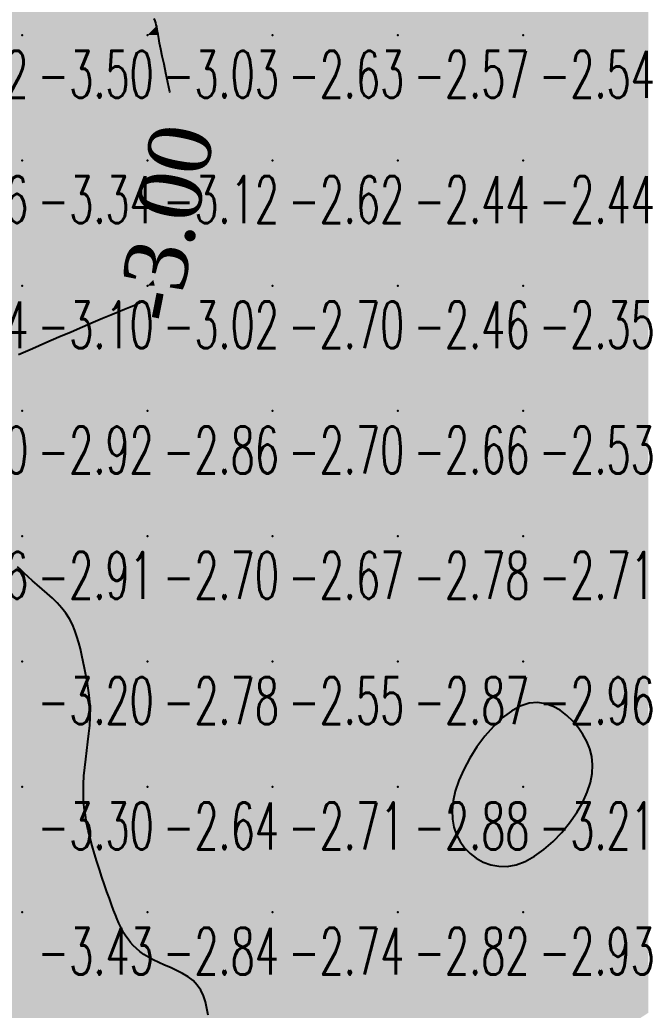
# Model space of a CAD drawing. Header units: millimetres. Extents: x 88261 to 90953, y 390274 to 392322.
# Drawn here: x 90210.1 to 90260.1, y 391389.4 to 391468.5 of the extents above; entities that cross this region are included whole.
import ezdxf
from ezdxf.enums import TextEntityAlignment as Align

# ---------------------------------------------------------------- set-up
doc = ezdxf.new("R2010")
doc.units = ezdxf.units.MM
doc.header["$LTSCALE"] = 25
for name, color, linetype in [('CN_03_00', 7, 'Continuous'), ('Cotation Courbes de niveau', 7, 'Continuous'), ('COTEAlt', 7, 'Continuous'), ('TN_COLORIAGE', 7, 'Continuous')]:
    doc.layers.add(name, color=color, linetype=linetype)
doc.styles.add('Simplex 1.0', font='Simplex.shx', dxfattribs={"width": 0.99, "height": 2.5})
doc.styles.get("Standard").update_dxf_attribs({"font": 'times.ttf'})

# ---------------------------------------------------------------- blocks, each defined once
blk = doc.blocks.new('COTE')
at = {"color": 0}
blk.add_point((0, 0), dxfattribs=at)
at = {"layer": 'COTEAlt'}
blk.add_attdef('ALT', text='', height=3.75, dxfattribs=at).set_placement((1.25, -1.25), align=Align.TOP_LEFT)

msp = doc.modelspace()

# ---------------------------------------------------------------- linework, layer by layer
at = {"layer": 'CN_03_00', "elevation": -3, "flags": 128}
for points in [[(90222.062, 391462.669), (90222.055, 391462.704), (90221.895, 391463.461), (90221.735, 391464.204), (90221.581, 391464.912), (90221.442, 391465.56), (90221.323, 391466.127), (90221.229, 391466.596), (90221.158, 391466.976), (90221.105, 391467.281), (90221.064, 391467.527), (90221.03, 391467.728), (90220.998, 391467.899), (90220.963, 391468.055), (90220.92, 391468.212), (90220.865, 391468.382), (90220.797, 391468.574)], [(90209.962, 391441.734), (90211.073, 391442.226), (90212.148, 391442.698), (90213.179, 391443.147), (90214.155, 391443.568), (90215.07, 391443.959), (90215.912, 391444.317), (90216.674, 391444.637), (90217.347, 391444.917), (90217.924, 391445.154), (90218.413, 391445.354), (90218.824, 391445.522), (90219.165, 391445.667), (90219.447, 391445.793), (90219.68, 391445.909), (90219.874, 391446.02)], [(90225.095, 391389.004), (90225.007, 391389.549), (90224.887, 391390.07), (90224.726, 391390.56), (90224.513, 391391.01), (90224.238, 391391.413), (90223.896, 391391.766), (90223.498, 391392.072), (90223.057, 391392.341), (90222.588, 391392.581), (90222.106, 391392.799), (90221.624, 391393.005), (90221.159, 391393.206), (90220.723, 391393.411), (90220.329, 391393.625), (90219.975, 391393.85), (90219.66, 391394.083), (90219.379, 391394.322), (90219.129, 391394.567), (90218.908, 391394.814), (90218.71, 391395.062), (90218.534, 391395.31), (90218.375, 391395.557), (90218.23, 391395.81), (90218.094, 391396.074), (90217.962, 391396.357), (90217.83, 391396.667), (90217.694, 391397.011), (90217.549, 391397.395), (90217.391, 391397.827), (90217.216, 391398.312), (90217.028, 391398.843), (90216.83, 391399.412), (90216.627, 391400.01), (90216.423, 391400.629), (90216.222, 391401.261), (90216.029, 391401.896), (90215.847, 391402.526), (90215.681, 391403.145), (90215.533, 391403.755), (90215.404, 391404.359), (90215.299, 391404.962), (90215.218, 391405.569), (90215.164, 391406.182), (90215.14, 391406.806), (90215.147, 391407.446), (90215.186, 391408.103), (90215.251, 391408.775), (90215.332, 391409.454), (90215.421, 391410.136), (90215.51, 391410.815), (90215.589, 391411.486), (90215.651, 391412.142), (90215.687, 391412.779), (90215.69, 391413.392), (90215.663, 391413.982), (90215.61, 391414.553), (90215.536, 391415.107), (90215.447, 391415.648), (90215.345, 391416.177), (90215.237, 391416.699), (90215.126, 391417.215), (90215.016, 391417.728), (90214.901, 391418.237), (90214.776, 391418.74), (90214.633, 391419.234), (90214.466, 391419.718), (90214.268, 391420.189), (90214.033, 391420.646), (90213.754, 391421.086), (90213.428, 391421.508), (90213.062, 391421.913), (90212.671, 391422.299), (90212.264, 391422.669), (90211.855, 391423.023), (90211.456, 391423.36), (90211.078, 391423.683), (90210.733, 391423.991), (90210.428, 391424.284), (90210.147, 391424.556), (90209.871, 391424.802)]]:
    msp.add_lwpolyline(points, dxfattribs=at)
msp.add_lwpolyline([(90255.619, 391407.569), (90255.755, 391408.296), (90255.785, 391408.986), (90255.717, 391409.642), (90255.56, 391410.265), (90255.323, 391410.858), (90255.013, 391411.423), (90254.64, 391411.962), (90254.211, 391412.472), (90253.731, 391412.939), (90253.205, 391413.341), (90252.636, 391413.659), (90252.029, 391413.872), (90251.388, 391413.961), (90250.717, 391413.904), (90250.02, 391413.682), (90249.304, 391413.283), (90248.583, 391412.728), (90247.875, 391412.045), (90247.196, 391411.265), (90246.563, 391410.415), (90245.994, 391409.524), (90245.504, 391408.623), (90245.111, 391407.74), (90244.828, 391406.898), (90244.654, 391406.104), (90244.583, 391405.358), (90244.609, 391404.66), (90244.727, 391404.011), (90244.931, 391403.411), (90245.216, 391402.861), (90245.577, 391402.361), (90246.008, 391401.914), (90246.503, 391401.531), (90247.053, 391401.223), (90247.654, 391401.005), (90248.297, 391400.888), (90248.977, 391400.886), (90249.686, 391401.01), (90250.418, 391401.275), (90251.164, 391401.686), (90251.908, 391402.225), (90252.633, 391402.869), (90253.323, 391403.592), (90253.958, 391404.372), (90254.522, 391405.183), (90254.998, 391406.002), (90255.368, 391406.804), (90255.619, 391407.569)], close=True, dxfattribs=at)
at = {"layer": 'TN_COLORIAGE', "color": 121}
for points in [[(90200.249, 391467.239, -3.26), (90210.249, 391467.239, -3.26), (90210.249, 391477.239, -3.26)], [(90200.249, 391477.239, -3.26), (90200.249, 391467.239, -3.26), (90210.249, 391477.239, -3.26)], [(90210.249, 391467.239, -3), (90218.737, 391475.728, -3), (90210.249, 391477.239, -3), (90217.683, 391477.239, -3)], [(90210.249, 391467.239, -3), (90218.737, 391475.728, -3), (90220.249, 391467.239, -3), (90220.249, 391469.826, -3)], [(90221.061, 391468.052, -3.031), (90220.249, 391469.826, -3.031), (90220.249, 391467.239, -3.031)], [(90221.028, 391467.239, -3.031), (90221.061, 391468.052, -3.031), (90220.249, 391467.239, -3.031)], [(90200.249, 391457.239, -3.505), (90210.249, 391457.239, -3.505), (90210.249, 391467.239, -3.505)], [(90200.249, 391467.239, -3.505), (90200.249, 391457.239, -3.505), (90210.249, 391467.239, -3.505)], [(90210.249, 391457.239, -3.031), (90220.249, 391457.239, -3.031), (90220.249, 391467.239, -3.031)], [(90210.249, 391467.239, -3.031), (90210.249, 391457.239, -3.031), (90220.249, 391467.239, -3.031)], [(90220.249, 391457.239, -3), (90222.763, 391459.753, -3), (90220.249, 391467.239, -3), (90221.028, 391467.239, -3)], [(90222.704, 391457.239, -3.125), (90222.763, 391459.753, -3.125), (90220.249, 391457.239, -3.125)], [(90200.249, 391447.239, -3.343), (90210.249, 391447.239, -3.343), (90210.249, 391457.239, -3.343)], [(90200.249, 391457.239, -3.343), (90200.249, 391447.239, -3.343), (90210.249, 391457.239, -3.343)], [(90210.249, 391447.239, -3.125), (90220.249, 391447.239, -3.125), (90220.249, 391457.239, -3.125)], [(90210.249, 391457.239, -3.125), (90210.249, 391447.239, -3.125), (90220.249, 391457.239, -3.125)], [(90220.249, 391457.239, -3), (90222.704, 391457.239, -3), (90220.249, 391447.239, -3), (90220.724, 391447.715, -3)], [(90200.249, 391447.239, -3), (90200.249, 391437.294, -3), (90210.249, 391447.239, -3), (90200.382, 391437.373, -3)], [(90210.249, 391441.912, -3.096), (90200.382, 391437.373, -3.096), (90210.249, 391447.239, -3.096)], [(90210.249, 391447.239, -3), (90210.249, 391441.912, -3), (90220.249, 391447.239, -3), (90218.396, 391445.387, -3)], [(90220.249, 391446.042, -3.019), (90218.396, 391445.387, -3.019), (90220.249, 391447.239, -3.019)], [(90220.724, 391447.715, -3.019), (90220.84, 391447.239, -3.019), (90220.249, 391447.239, -3.019)], [(90220.84, 391447.239, -3.019), (90220.249, 391446.042, -3.019), (90220.249, 391447.239, -3.019)], [(90200.249, 391417.239, -3), (90209.107, 391426.098, -3), (90210.249, 391417.239, -3), (90210.249, 391424.141, -3)], [(90214.294, 391421.284, -3.204), (90210.249, 391424.141, -3.204), (90210.249, 391417.239, -3.204)], [(90214.294, 391421.284, -3.204), (90215.101, 391417.239, -3.204), (90210.249, 391417.239, -3.204)], [(90200.249, 391407.239, -3.204), (90210.249, 391407.239, -3.204), (90210.249, 391417.239, -3.204)], [(90200.249, 391417.239, -3.204), (90200.249, 391407.239, -3.204), (90210.249, 391417.239, -3.204)], [(90210.249, 391407.239, -3), (90216.058, 391413.049, -3), (90210.249, 391417.239, -3), (90215.101, 391417.239, -3)], [(90243.897, 391407.239, -3.214), (90250.249, 391415.659, -3.214), (90250.249, 391407.239, -3.214)], [(90255.227, 391412.218, -3.214), (90250.249, 391415.659, -3.214), (90250.249, 391407.239, -3.214)], [(90214.786, 391407.239, -3.3), (90216.058, 391413.049, -3.3), (90210.249, 391407.239, -3.3)], [(90255.227, 391412.218, -3.214), (90256.683, 391407.239, -3.214), (90250.249, 391407.239, -3.214)], [(90200.249, 391397.239, -3.3), (90210.249, 391397.239, -3.3), (90210.249, 391407.239, -3.3)], [(90200.249, 391407.239, -3.3), (90200.249, 391397.239, -3.3), (90210.249, 391407.239, -3.3)], [(90210.249, 391397.239, -3), (90215.679, 391402.67, -3), (90210.249, 391407.239, -3), (90214.786, 391407.239, -3)], [(90244.83, 391401.82, -3.214), (90243.897, 391407.239, -3.214), (90250.249, 391407.239, -3.214)], [(90244.83, 391401.82, -3.214), (90250.249, 391399.647, -3.214), (90250.249, 391407.239, -3.214)], [(90256.683, 391407.239, -3.214), (90250.249, 391399.647, -3.214), (90250.249, 391407.239, -3.214)], [(90215.679, 391402.67, -3.429), (90217.58, 391397.239, -3.429), (90210.249, 391397.239, -3.429)], [(90200.249, 391387.239, -3.429), (90210.249, 391387.239, -3.429), (90210.249, 391397.239, -3.429)], [(90200.249, 391397.239, -3.429), (90200.249, 391387.239, -3.429), (90210.249, 391397.239, -3.429)], [(90210.249, 391387.239, -3), (90218.344, 391395.334, -3), (90210.249, 391397.239, -3), (90217.58, 391397.239, -3)], [(90210.249, 391387.239, -3), (90218.344, 391395.334, -3), (90220.249, 391387.239, -3), (90220.249, 391393.285, -3)], [(90224.998, 391391.989, -3.239), (90220.249, 391393.285, -3.239), (90220.249, 391387.239, -3.239)], [(90224.998, 391391.989, -3.239), (90225.186, 391387.239, -3.239), (90220.249, 391387.239, -3.239)]]:
    msp.add_solid(points, dxfattribs=at)
at = {"layer": 'TN_COLORIAGE', "color": 111}
for points in [[(90220.249, 391469.826, -2.645), (90221.061, 391468.052, -2.645), (90220.249, 391477.239, -2.645), (90230.249, 391477.239, -2.645)], [(90221.061, 391468.052, -2.629), (90221.028, 391467.239, -2.629), (90230.249, 391477.239, -2.629), (90230.249, 391467.239, -2.629)], [(90230.249, 391467.239, -2.679), (90240.249, 391467.239, -2.679), (90240.249, 391477.239, -2.679)], [(90230.249, 391477.239, -2.679), (90230.249, 391467.239, -2.679), (90240.249, 391477.239, -2.679)], [(90240.249, 391467.239, -2.409), (90250.249, 391467.239, -2.409), (90250.249, 391477.239, -2.409)], [(90240.249, 391477.239, -2.409), (90240.249, 391467.239, -2.409), (90250.249, 391477.239, -2.409)], [(90250.249, 391467.239, -2.036), (90260.249, 391467.239, -2.036), (90260.249, 391477.239, -2.036)], [(90250.249, 391477.239, -2.036), (90250.249, 391467.239, -2.036), (90260.249, 391477.239, -2.036)], [(90221.028, 391467.239, -2.629), (90222.763, 391459.753, -2.629), (90230.249, 391467.239, -2.629)], [(90222.763, 391459.753, -2.617), (90222.704, 391457.239, -2.617), (90230.249, 391467.239, -2.617), (90230.249, 391457.239, -2.617)], [(90230.249, 391457.239, -2.568), (90240.249, 391457.239, -2.568), (90240.249, 391467.239, -2.568)], [(90230.249, 391467.239, -2.568), (90230.249, 391457.239, -2.568), (90240.249, 391467.239, -2.568)], [(90240.249, 391457.239, -2.536), (90250.249, 391457.239, -2.536), (90250.249, 391467.239, -2.536)], [(90240.249, 391467.239, -2.536), (90240.249, 391457.239, -2.536), (90250.249, 391467.239, -2.536)], [(90250.249, 391457.239, -2.199), (90260.249, 391457.239, -2.199), (90260.249, 391467.239, -2.199)], [(90250.249, 391467.239, -2.199), (90250.249, 391457.239, -2.199), (90260.249, 391467.239, -2.199)], [(90220.84, 391447.239, -2.617), (90220.724, 391447.715, -2.617), (90230.249, 391447.239, -2.617), (90230.249, 391457.239, -2.617)], [(90220.724, 391447.715, -2.617), (90222.704, 391457.239, -2.617), (90230.249, 391457.239, -2.617)], [(90230.249, 391447.239, -2.439), (90240.249, 391447.239, -2.439), (90240.249, 391457.239, -2.439)], [(90230.249, 391457.239, -2.439), (90230.249, 391447.239, -2.439), (90240.249, 391457.239, -2.439)], [(90240.249, 391447.239, -2.444), (90250.249, 391447.239, -2.444), (90250.249, 391457.239, -2.444)], [(90240.249, 391457.239, -2.444), (90240.249, 391447.239, -2.444), (90250.249, 391457.239, -2.444)], [(90250.249, 391447.239, -2.333), (90260.249, 391447.239, -2.333), (90260.249, 391457.239, -2.333)], [(90250.249, 391457.239, -2.333), (90250.249, 391447.239, -2.333), (90260.249, 391457.239, -2.333)], [(90220.249, 391437.239, -2.695), (90230.249, 391437.239, -2.695), (90230.249, 391447.239, -2.695)], [(90220.249, 391446.042, -2.695), (90220.84, 391447.239, -2.695), (90220.249, 391437.239, -2.695), (90230.249, 391447.239, -2.695)], [(90230.249, 391437.239, -2.463), (90240.249, 391437.239, -2.463), (90240.249, 391447.239, -2.463)], [(90230.249, 391447.239, -2.463), (90230.249, 391437.239, -2.463), (90240.249, 391447.239, -2.463)], [(90240.249, 391437.239, -2.354), (90250.249, 391437.239, -2.354), (90250.249, 391447.239, -2.354)], [(90240.249, 391447.239, -2.354), (90240.249, 391437.239, -2.354), (90250.249, 391447.239, -2.354)], [(90250.249, 391437.239, -2.519), (90260.249, 391437.239, -2.519), (90260.249, 391447.239, -2.519)], [(90250.249, 391447.239, -2.519), (90250.249, 391437.239, -2.519), (90260.249, 391447.239, -2.519)], [(90218.396, 391445.387, -2.859), (90220.249, 391446.042, -2.859), (90210.249, 391437.239, -2.859), (90220.249, 391437.239, -2.859)], [(90218.396, 391445.387, -2.916), (90210.249, 391441.912, -2.916), (90210.249, 391437.239, -2.916)], [(90200.382, 391437.373, -2.916), (90210.249, 391441.912, -2.916), (90200.249, 391437.239, -2.916), (90210.249, 391437.239, -2.916)], [(90200.249, 391427.239, -2.916), (90210.249, 391427.239, -2.916), (90210.249, 391437.239, -2.916)], [(90200.249, 391437.239, -2.916), (90200.249, 391427.239, -2.916), (90210.249, 391437.239, -2.916)], [(90210.249, 391427.239, -2.859), (90220.249, 391427.239, -2.859), (90220.249, 391437.239, -2.859)], [(90210.249, 391437.239, -2.859), (90210.249, 391427.239, -2.859), (90220.249, 391437.239, -2.859)], [(90220.249, 391427.239, -2.699), (90230.249, 391427.239, -2.699), (90230.249, 391437.239, -2.699)], [(90220.249, 391437.239, -2.699), (90220.249, 391427.239, -2.699), (90230.249, 391437.239, -2.699)], [(90230.249, 391427.239, -2.655), (90240.249, 391427.239, -2.655), (90240.249, 391437.239, -2.655)], [(90230.249, 391437.239, -2.655), (90230.249, 391427.239, -2.655), (90240.249, 391437.239, -2.655)], [(90240.249, 391427.239, -2.528), (90250.249, 391427.239, -2.528), (90250.249, 391437.239, -2.528)], [(90240.249, 391437.239, -2.528), (90240.249, 391427.239, -2.528), (90250.249, 391437.239, -2.528)], [(90250.249, 391427.239, -2.631), (90260.249, 391427.239, -2.631), (90260.249, 391437.239, -2.631)], [(90250.249, 391437.239, -2.631), (90250.249, 391427.239, -2.631), (90260.249, 391437.239, -2.631)], [(90209.107, 391426.098, -2.66), (90200.249, 391424.004, -2.66), (90210.249, 391427.239, -2.66), (90200.249, 391427.239, -2.66)], [(90210.249, 391424.141, -2.908), (90209.107, 391426.098, -2.908), (90210.249, 391427.239, -2.908)], [(90210.249, 391424.141, -2.7), (90214.294, 391421.284, -2.7), (90210.249, 391427.239, -2.7), (90220.249, 391427.239, -2.7)], [(90215.101, 391417.239, -2.7), (90214.294, 391421.284, -2.7), (90220.249, 391417.239, -2.7), (90220.249, 391427.239, -2.7)], [(90220.249, 391417.239, -2.668), (90230.249, 391417.239, -2.668), (90230.249, 391427.239, -2.668)], [(90220.249, 391427.239, -2.668), (90220.249, 391417.239, -2.668), (90230.249, 391427.239, -2.668)], [(90230.249, 391417.239, -2.782), (90240.249, 391417.239, -2.782), (90240.249, 391427.239, -2.782)], [(90230.249, 391427.239, -2.782), (90230.249, 391417.239, -2.782), (90240.249, 391427.239, -2.782)], [(90240.249, 391417.239, -2.706), (90250.249, 391417.239, -2.706), (90250.249, 391427.239, -2.706)], [(90240.249, 391427.239, -2.706), (90240.249, 391417.239, -2.706), (90250.249, 391427.239, -2.706)], [(90250.249, 391417.239, -2.679), (90260.249, 391417.239, -2.679), (90260.249, 391427.239, -2.679)], [(90250.249, 391427.239, -2.679), (90250.249, 391417.239, -2.679), (90260.249, 391427.239, -2.679)], [(90216.058, 391413.049, -2.639), (90214.786, 391407.239, -2.639), (90220.249, 391417.239, -2.639), (90220.249, 391407.239, -2.639)], [(90215.101, 391417.239, -2.784), (90216.058, 391413.049, -2.784), (90220.249, 391417.239, -2.784)], [(90220.249, 391407.239, -2.552), (90230.249, 391407.239, -2.552), (90230.249, 391417.239, -2.552)], [(90220.249, 391417.239, -2.552), (90220.249, 391407.239, -2.552), (90230.249, 391417.239, -2.552)], [(90230.249, 391407.239, -2.867), (90240.249, 391407.239, -2.867), (90240.249, 391417.239, -2.867)], [(90230.249, 391417.239, -2.867), (90230.249, 391407.239, -2.867), (90240.249, 391417.239, -2.867)], [(90250.249, 391415.659, -2.877), (90243.897, 391407.239, -2.877), (90250.249, 391417.239, -2.877), (90240.249, 391407.239, -2.877)], [(90240.249, 391417.239, -2.96), (90240.249, 391407.239, -2.96), (90250.249, 391417.239, -2.96)], [(90250.249, 391415.659, -2.784), (90255.227, 391412.218, -2.784), (90250.249, 391417.239, -2.784), (90260.249, 391417.239, -2.784)], [(90256.683, 391407.239, -2.784), (90255.227, 391412.218, -2.784), (90260.249, 391407.239, -2.784), (90260.249, 391417.239, -2.784)], [(90214.786, 391407.239, -2.639), (90215.679, 391402.67, -2.639), (90220.249, 391407.239, -2.639)], [(90217.58, 391397.239, -2.639), (90215.679, 391402.67, -2.639), (90220.249, 391397.239, -2.639), (90220.249, 391407.239, -2.639)], [(90220.249, 391397.239, -2.715), (90230.249, 391397.239, -2.715), (90230.249, 391407.239, -2.715)], [(90220.249, 391407.239, -2.715), (90220.249, 391397.239, -2.715), (90230.249, 391407.239, -2.715)], [(90230.249, 391397.239, -2.877), (90240.249, 391397.239, -2.877), (90240.249, 391407.239, -2.877)], [(90230.249, 391407.239, -2.877), (90230.249, 391397.239, -2.877), (90240.249, 391407.239, -2.877)], [(90243.897, 391407.239, -2.819), (90244.83, 391401.82, -2.819), (90240.249, 391407.239, -2.819), (90240.249, 391397.239, -2.819)], [(90250.249, 391397.239, -2.881), (90260.249, 391397.239, -2.881), (90260.249, 391407.239, -2.881)], [(90250.249, 391399.647, -2.881), (90256.683, 391407.239, -2.881), (90250.249, 391397.239, -2.881), (90260.249, 391407.239, -2.881)], [(90250.249, 391399.647, -2.819), (90244.83, 391401.82, -2.819), (90250.249, 391397.239, -2.819), (90240.249, 391397.239, -2.819)], [(90217.58, 391397.239, -2.844), (90218.344, 391395.334, -2.844), (90220.249, 391397.239, -2.844)], [(90220.249, 391393.285, -2.844), (90218.344, 391395.334, -2.844), (90220.249, 391397.239, -2.844)], [(90220.249, 391393.285, -2.736), (90224.998, 391391.989, -2.736), (90220.249, 391397.239, -2.736), (90230.249, 391397.239, -2.736)], [(90225.186, 391387.239, -2.736), (90224.998, 391391.989, -2.736), (90230.249, 391387.239, -2.736), (90230.249, 391397.239, -2.736)], [(90230.249, 391387.239, -2.819), (90240.249, 391387.239, -2.819), (90240.249, 391397.239, -2.819)], [(90230.249, 391397.239, -2.819), (90230.249, 391387.239, -2.819), (90240.249, 391397.239, -2.819)], [(90240.249, 391387.239, -2.932), (90250.249, 391387.239, -2.932), (90250.249, 391397.239, -2.932)], [(90240.249, 391397.239, -2.932), (90240.249, 391387.239, -2.932), (90250.249, 391397.239, -2.932)], [(90257.223, 391387.239, -2.678), (90260.249, 391389.199, -2.678), (90250.249, 391387.239, -2.678), (90260.249, 391397.239, -2.678)], [(90250.249, 391397.239, -2.678), (90250.249, 391387.239, -2.678), (90260.249, 391397.239, -2.678)]]:
    msp.add_solid(points, dxfattribs=at)

# ---------------------------------------------------------------- block references
at = {"layer": 'COTEAlt'}
ref = msp.add_blockref('COTE', (90200.249, 391467.239), dxfattribs=at)
ref.add_attrib('ALT', '-3.22', dxfattribs={"height": 3.75, "style": 'Simplex 1.0', "width": 0.6}).set_placement((90201.499, 391465.989), align=Align.TOP_LEFT)
ref = msp.add_blockref('COTE', (90210.249, 391467.239), dxfattribs=at)
ref.add_attrib('ALT', '-3.50', dxfattribs={"height": 3.75, "style": 'Simplex 1.0', "width": 0.6}).set_placement((90211.499, 391465.989), align=Align.TOP_LEFT)
ref = msp.add_blockref('COTE', (90220.249, 391467.239), dxfattribs=at)
ref.add_attrib('ALT', '-3.03', dxfattribs={"height": 3.75, "style": 'Simplex 1.0', "width": 0.6}).set_placement((90221.499, 391465.989), align=Align.TOP_LEFT)
ref = msp.add_blockref('COTE', (90230.249, 391467.239), dxfattribs=at)
ref.add_attrib('ALT', '-2.63', dxfattribs={"height": 3.75, "style": 'Simplex 1.0', "width": 0.6}).set_placement((90231.499, 391465.989), align=Align.TOP_LEFT)
ref = msp.add_blockref('COTE', (90240.249, 391467.239), dxfattribs=at)
ref.add_attrib('ALT', '-2.57', dxfattribs={"height": 3.75, "style": 'Simplex 1.0', "width": 0.6}).set_placement((90241.499, 391465.989), align=Align.TOP_LEFT)
ref = msp.add_blockref('COTE', (90250.249, 391467.239), dxfattribs=at)
ref.add_attrib('ALT', '-2.54', dxfattribs={"height": 3.75, "style": 'Simplex 1.0', "width": 0.6}).set_placement((90251.499, 391465.989), align=Align.TOP_LEFT)
ref = msp.add_blockref('COTE', (90200.249, 391457.239), dxfattribs=at)
ref.add_attrib('ALT', '-3.16', dxfattribs={"height": 3.75, "style": 'Simplex 1.0', "width": 0.6}).set_placement((90201.499, 391455.989), align=Align.TOP_LEFT)
ref = msp.add_blockref('COTE', (90210.249, 391457.239), dxfattribs=at)
ref.add_attrib('ALT', '-3.34', dxfattribs={"height": 3.75, "style": 'Simplex 1.0', "width": 0.6}).set_placement((90211.499, 391455.989), align=Align.TOP_LEFT)
ref = msp.add_blockref('COTE', (90220.249, 391457.239), dxfattribs=at)
ref.add_attrib('ALT', '-3.12', dxfattribs={"height": 3.75, "style": 'Simplex 1.0', "width": 0.6}).set_placement((90221.499, 391455.989), align=Align.TOP_LEFT)
ref = msp.add_blockref('COTE', (90230.249, 391457.239), dxfattribs=at)
ref.add_attrib('ALT', '-2.62', dxfattribs={"height": 3.75, "style": 'Simplex 1.0', "width": 0.6}).set_placement((90231.499, 391455.989), align=Align.TOP_LEFT)
ref = msp.add_blockref('COTE', (90240.249, 391457.239), dxfattribs=at)
ref.add_attrib('ALT', '-2.44', dxfattribs={"height": 3.75, "style": 'Simplex 1.0', "width": 0.6}).set_placement((90241.499, 391455.989), align=Align.TOP_LEFT)
ref = msp.add_blockref('COTE', (90250.249, 391457.239), dxfattribs=at)
ref.add_attrib('ALT', '-2.44', dxfattribs={"height": 3.75, "style": 'Simplex 1.0', "width": 0.6}).set_placement((90251.499, 391455.989), align=Align.TOP_LEFT)
ref = msp.add_blockref('COTE', (90200.249, 391447.239), dxfattribs=at)
ref.add_attrib('ALT', '-3.24', dxfattribs={"height": 3.75, "style": 'Simplex 1.0', "width": 0.6}).set_placement((90201.499, 391445.989), align=Align.TOP_LEFT)
ref = msp.add_blockref('COTE', (90210.249, 391447.239), dxfattribs=at)
ref.add_attrib('ALT', '-3.10', dxfattribs={"height": 3.75, "style": 'Simplex 1.0', "width": 0.6}).set_placement((90211.499, 391445.989), align=Align.TOP_LEFT)
ref = msp.add_blockref('COTE', (90220.249, 391447.239), dxfattribs=at)
ref.add_attrib('ALT', '-3.02', dxfattribs={"height": 3.75, "style": 'Simplex 1.0', "width": 0.6}).set_placement((90221.499, 391445.989), align=Align.TOP_LEFT)
ref = msp.add_blockref('COTE', (90230.249, 391447.239), dxfattribs=at)
ref.add_attrib('ALT', '-2.70', dxfattribs={"height": 3.75, "style": 'Simplex 1.0', "width": 0.6}).set_placement((90231.499, 391445.989), align=Align.TOP_LEFT)
ref = msp.add_blockref('COTE', (90240.249, 391447.239), dxfattribs=at)
ref.add_attrib('ALT', '-2.46', dxfattribs={"height": 3.75, "style": 'Simplex 1.0', "width": 0.6}).set_placement((90241.499, 391445.989), align=Align.TOP_LEFT)
ref = msp.add_blockref('COTE', (90250.249, 391447.239), dxfattribs=at)
ref.add_attrib('ALT', '-2.35', dxfattribs={"height": 3.75, "style": 'Simplex 1.0', "width": 0.6}).set_placement((90251.499, 391445.989), align=Align.TOP_LEFT)
ref = msp.add_blockref('COTE', (90200.249, 391437.239), dxfattribs=at)
ref.add_attrib('ALT', '-3.00', dxfattribs={"height": 3.75, "style": 'Simplex 1.0', "width": 0.6}).set_placement((90201.499, 391435.989), align=Align.TOP_LEFT)
ref = msp.add_blockref('COTE', (90210.249, 391437.239), dxfattribs=at)
ref.add_attrib('ALT', '-2.92', dxfattribs={"height": 3.75, "style": 'Simplex 1.0', "width": 0.6}).set_placement((90211.499, 391435.989), align=Align.TOP_LEFT)
ref = msp.add_blockref('COTE', (90220.249, 391437.239), dxfattribs=at)
ref.add_attrib('ALT', '-2.86', dxfattribs={"height": 3.75, "style": 'Simplex 1.0', "width": 0.6}).set_placement((90221.499, 391435.989), align=Align.TOP_LEFT)
ref = msp.add_blockref('COTE', (90230.249, 391437.239), dxfattribs=at)
ref.add_attrib('ALT', '-2.70', dxfattribs={"height": 3.75, "style": 'Simplex 1.0', "width": 0.6}).set_placement((90231.499, 391435.989), align=Align.TOP_LEFT)
ref = msp.add_blockref('COTE', (90240.249, 391437.239), dxfattribs=at)
ref.add_attrib('ALT', '-2.66', dxfattribs={"height": 3.75, "style": 'Simplex 1.0', "width": 0.6}).set_placement((90241.499, 391435.989), align=Align.TOP_LEFT)
ref = msp.add_blockref('COTE', (90250.249, 391437.239), dxfattribs=at)
ref.add_attrib('ALT', '-2.53', dxfattribs={"height": 3.75, "style": 'Simplex 1.0', "width": 0.6}).set_placement((90251.499, 391435.989), align=Align.TOP_LEFT)
ref = msp.add_blockref('COTE', (90200.249, 391427.239), dxfattribs=at)
ref.add_attrib('ALT', '-2.66', dxfattribs={"height": 3.75, "style": 'Simplex 1.0', "width": 0.6}).set_placement((90201.499, 391425.989), align=Align.TOP_LEFT)
ref = msp.add_blockref('COTE', (90210.249, 391427.239), dxfattribs=at)
ref.add_attrib('ALT', '-2.91', dxfattribs={"height": 3.75, "style": 'Simplex 1.0', "width": 0.6}).set_placement((90211.499, 391425.989), align=Align.TOP_LEFT)
ref = msp.add_blockref('COTE', (90220.249, 391427.239), dxfattribs=at)
ref.add_attrib('ALT', '-2.70', dxfattribs={"height": 3.75, "style": 'Simplex 1.0', "width": 0.6}).set_placement((90221.499, 391425.989), align=Align.TOP_LEFT)
ref = msp.add_blockref('COTE', (90230.249, 391427.239), dxfattribs=at)
ref.add_attrib('ALT', '-2.67', dxfattribs={"height": 3.75, "style": 'Simplex 1.0', "width": 0.6}).set_placement((90231.499, 391425.989), align=Align.TOP_LEFT)
ref = msp.add_blockref('COTE', (90240.249, 391427.239), dxfattribs=at)
ref.add_attrib('ALT', '-2.78', dxfattribs={"height": 3.75, "style": 'Simplex 1.0', "width": 0.6}).set_placement((90241.499, 391425.989), align=Align.TOP_LEFT)
ref = msp.add_blockref('COTE', (90250.249, 391427.239), dxfattribs=at)
ref.add_attrib('ALT', '-2.71', dxfattribs={"height": 3.75, "style": 'Simplex 1.0', "width": 0.6}).set_placement((90251.499, 391425.989), align=Align.TOP_LEFT)
ref = msp.add_blockref('COTE', (90210.249, 391417.239), dxfattribs=at)
ref.add_attrib('ALT', '-3.20', dxfattribs={"height": 3.75, "style": 'Simplex 1.0', "width": 0.6}).set_placement((90211.499, 391415.989), align=Align.TOP_LEFT)
ref = msp.add_blockref('COTE', (90220.249, 391417.239), dxfattribs=at)
ref.add_attrib('ALT', '-2.78', dxfattribs={"height": 3.75, "style": 'Simplex 1.0', "width": 0.6}).set_placement((90221.499, 391415.989), align=Align.TOP_LEFT)
ref = msp.add_blockref('COTE', (90230.249, 391417.239), dxfattribs=at)
ref.add_attrib('ALT', '-2.55', dxfattribs={"height": 3.75, "style": 'Simplex 1.0', "width": 0.6}).set_placement((90231.499, 391415.989), align=Align.TOP_LEFT)
ref = msp.add_blockref('COTE', (90240.249, 391417.239), dxfattribs=at)
ref.add_attrib('ALT', '-2.87', dxfattribs={"height": 3.75, "style": 'Simplex 1.0', "width": 0.6}).set_placement((90241.499, 391415.989), align=Align.TOP_LEFT)
ref = msp.add_blockref('COTE', (90250.249, 391417.239), dxfattribs=at)
ref.add_attrib('ALT', '-2.96', dxfattribs={"height": 3.75, "style": 'Simplex 1.0', "width": 0.6}).set_placement((90251.499, 391415.989), align=Align.TOP_LEFT)
ref = msp.add_blockref('COTE', (90210.249, 391407.239), dxfattribs=at)
ref.add_attrib('ALT', '-3.30', dxfattribs={"height": 3.75, "style": 'Simplex 1.0', "width": 0.6}).set_placement((90211.499, 391405.989), align=Align.TOP_LEFT)
ref = msp.add_blockref('COTE', (90220.249, 391407.239), dxfattribs=at)
ref.add_attrib('ALT', '-2.64', dxfattribs={"height": 3.75, "style": 'Simplex 1.0', "width": 0.6}).set_placement((90221.499, 391405.989), align=Align.TOP_LEFT)
ref = msp.add_blockref('COTE', (90230.249, 391407.239), dxfattribs=at)
ref.add_attrib('ALT', '-2.71', dxfattribs={"height": 3.75, "style": 'Simplex 1.0', "width": 0.6}).set_placement((90231.499, 391405.989), align=Align.TOP_LEFT)
ref = msp.add_blockref('COTE', (90240.249, 391407.239), dxfattribs=at)
ref.add_attrib('ALT', '-2.88', dxfattribs={"height": 3.75, "style": 'Simplex 1.0', "width": 0.6}).set_placement((90241.499, 391405.989), align=Align.TOP_LEFT)
ref = msp.add_blockref('COTE', (90250.249, 391407.239), dxfattribs=at)
ref.add_attrib('ALT', '-3.21', dxfattribs={"height": 3.75, "style": 'Simplex 1.0', "width": 0.6}).set_placement((90251.499, 391405.989), align=Align.TOP_LEFT)
ref = msp.add_blockref('COTE', (90210.249, 391397.239), dxfattribs=at)
ref.add_attrib('ALT', '-3.43', dxfattribs={"height": 3.75, "style": 'Simplex 1.0', "width": 0.6}).set_placement((90211.499, 391395.989), align=Align.TOP_LEFT)
ref = msp.add_blockref('COTE', (90220.249, 391397.239), dxfattribs=at)
ref.add_attrib('ALT', '-2.84', dxfattribs={"height": 3.75, "style": 'Simplex 1.0', "width": 0.6}).set_placement((90221.499, 391395.989), align=Align.TOP_LEFT)
ref = msp.add_blockref('COTE', (90230.249, 391397.239), dxfattribs=at)
ref.add_attrib('ALT', '-2.74', dxfattribs={"height": 3.75, "style": 'Simplex 1.0', "width": 0.6}).set_placement((90231.499, 391395.989), align=Align.TOP_LEFT)
ref = msp.add_blockref('COTE', (90240.249, 391397.239), dxfattribs=at)
ref.add_attrib('ALT', '-2.82', dxfattribs={"height": 3.75, "style": 'Simplex 1.0', "width": 0.6}).set_placement((90241.499, 391395.989), align=Align.TOP_LEFT)
ref = msp.add_blockref('COTE', (90250.249, 391397.239), dxfattribs=at)
ref.add_attrib('ALT', '-2.93', dxfattribs={"height": 3.75, "style": 'Simplex 1.0', "width": 0.6}).set_placement((90251.499, 391395.989), align=Align.TOP_LEFT)

# ---------------------------------------------------------------- texts
at = {"layer": 'Cotation Courbes de niveau'}
msp.add_text('-3.00', height=5, rotation=78.84517, dxfattribs=at).set_placement((90221.667, 391452.261, -3), align=Align.MIDDLE_CENTER)

doc.saveas('drawing.dxf')
